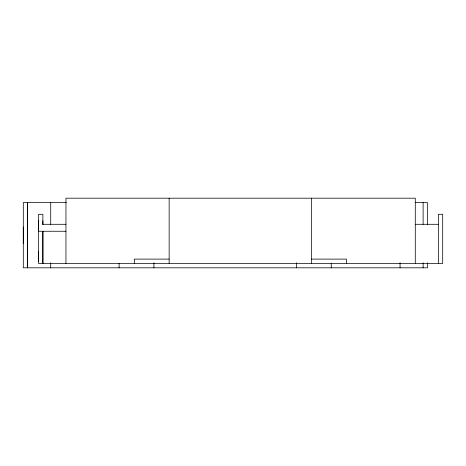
<?xml version="1.0" encoding="UTF-8"?>
<svg xmlns="http://www.w3.org/2000/svg" width="466" height="466" viewBox="0 0 466 466"><rect width="100%" height="100%" fill="white"/><g stroke="black" fill="none" stroke-linecap="round" stroke-linejoin="round"><path stroke-width="0.7" d="M42.884 224.408L42.884 214.284L38.532 214.284L38.532 263.465L442.7 263.465L442.7 214.284L438.349 214.284L438.349 263.465M66.417 202.535L23.3 202.535L23.3 267.816L427.468 267.816L427.468 262.742M415.189 202.535L427.468 202.535L427.468 224.297M42.884 224.297L65.951 224.297M415.282 224.297L438.349 224.297M38.532 231.258L65.951 231.258M169.146 259.113L134.33 259.113L134.33 263.465M311.643 259.113L346.465 259.113L346.465 263.465M423.116 202.535L423.116 224.297M423.116 262.742L423.116 267.816M415.282 263.465L415.282 198.184L65.951 198.184L65.951 263.465M400.049 262.742L400.049 267.816M331.233 263.465L331.233 267.816M311.643 198.184L311.643 263.465M296.411 262.742L296.411 267.816M169.146 198.184L169.146 263.465M153.914 262.742L153.914 267.816M119.092 263.465L119.092 267.816M50.718 202.535L50.718 224.297M50.718 262.742L50.718 267.816M42.884 220.814L42.884 224.362M38.532 220.814L38.532 230.39M38.532 251.716L38.532 261.292M23.3 227.018L23.3 243.334M27.651 202.535L27.651 267.816L27.651 202.535M42.884 231.258L42.884 263.465L42.884 231.258"/></g></svg>
